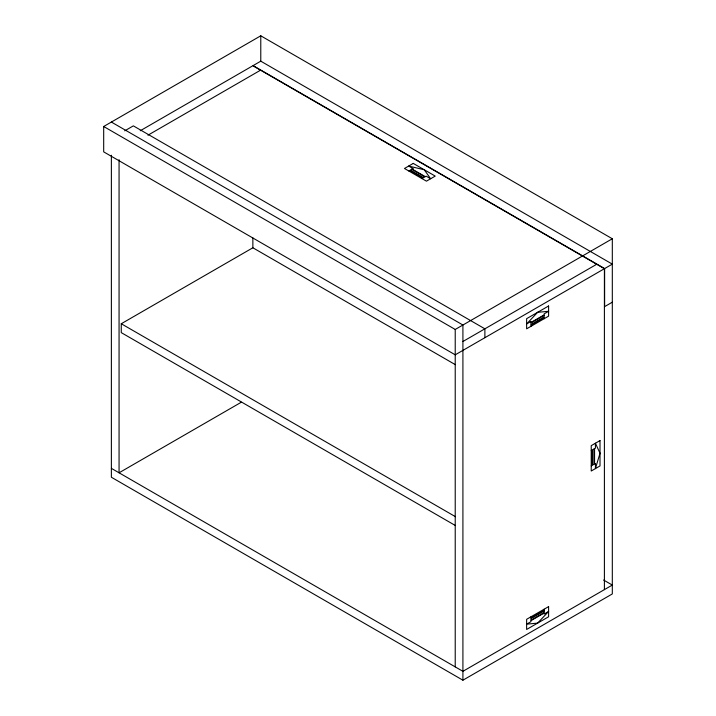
<?xml version="1.0" encoding="UTF-8"?>
<svg xmlns="http://www.w3.org/2000/svg" width="716" height="716" viewBox="0 0 716 716"><rect width="100%" height="100%" fill="white"/><g stroke="black" fill="none" stroke-linecap="round" stroke-linejoin="round"><path stroke-width="1.07" d="M604.402 589.626L604.402 268.697L455.224 354.823L103.686 151.864L103.686 126.499L260.776 35.8L612.314 238.759L612.314 593.94L462.912 680.2L111.374 477.241L111.374 155.256M124.745 130.831L133.346 125.864L484.884 328.823L484.884 337.701M140.246 130.76L252.864 65.738L604.402 268.697M147.944 135.199L260.561 70.177M455.483 525.589L121.264 332.627L121.264 323.748L252.864 247.772L455.34 364.668M408.764 170.963L409.731 170.399L422.95 178.033L421.975 178.597M241.31 402.222L119.062 472.802L119.062 159.695M103.686 126.499L455.224 329.458L612.314 238.759M462.912 341.505L596.714 264.258M604.626 268.572L612.314 264.132L260.776 61.173L253.088 65.612L604.626 268.572L604.626 306.627L612.314 302.188M591.228 450.606L592.195 450.051L592.195 465.31L591.228 465.874M111.374 122.06L462.912 325.019L462.912 680.2M603.597 580.032L612.314 585.062L462.912 671.322L111.374 468.362M121.264 323.748L455.483 516.71M544.133 318.718L544.133 317.591L530.923 325.225L530.923 326.344M544.133 609.2L544.133 610.327L530.923 617.962L530.923 616.834M455.224 329.458L455.224 666.882M260.776 35.8L260.776 61.487M252.864 237.846L252.864 247.915M600.008 453.264L595.426 468.595L595.426 463.449L594.557 463.941L594.557 448.681L595.426 448.18L595.426 443.231L600.008 453.264M537.618 312.328L526.627 323.972L530.923 321.493L530.923 322.495L544.133 314.861L544.133 313.868L548.599 311.29L537.618 312.328M548.599 611.482L537.618 623.117L526.627 624.164L530.923 621.685L530.923 620.683L544.133 613.057L544.133 614.051L548.599 611.482M413.257 163.409L404.468 168.484L426.441 181.166L435.23 176.1L413.257 163.409M411.682 169.28L410.286 170.077L423.505 177.711L424.892 176.906L411.682 169.28M412.962 168.537L412.094 169.039L425.313 176.664L426.181 176.172L430.638 178.74L424.239 169.755L408.666 166.058L412.962 168.537M548.599 305.992L526.627 318.674L526.627 328.823L548.599 316.141L548.599 305.992M544.133 315.344L530.923 322.979L530.923 324.581L544.133 316.946L544.133 315.344M600.008 440.582L591.228 445.656L591.228 471.021L600.008 465.946L600.008 440.582M594.146 448.923L592.75 449.729L592.75 464.988L594.146 464.183L594.146 448.923M548.599 606.631L526.627 619.313L526.627 629.462L548.599 616.771L548.599 606.631M544.133 610.972L530.923 618.597L530.923 620.208L544.133 612.574L544.133 610.972"/></g></svg>
